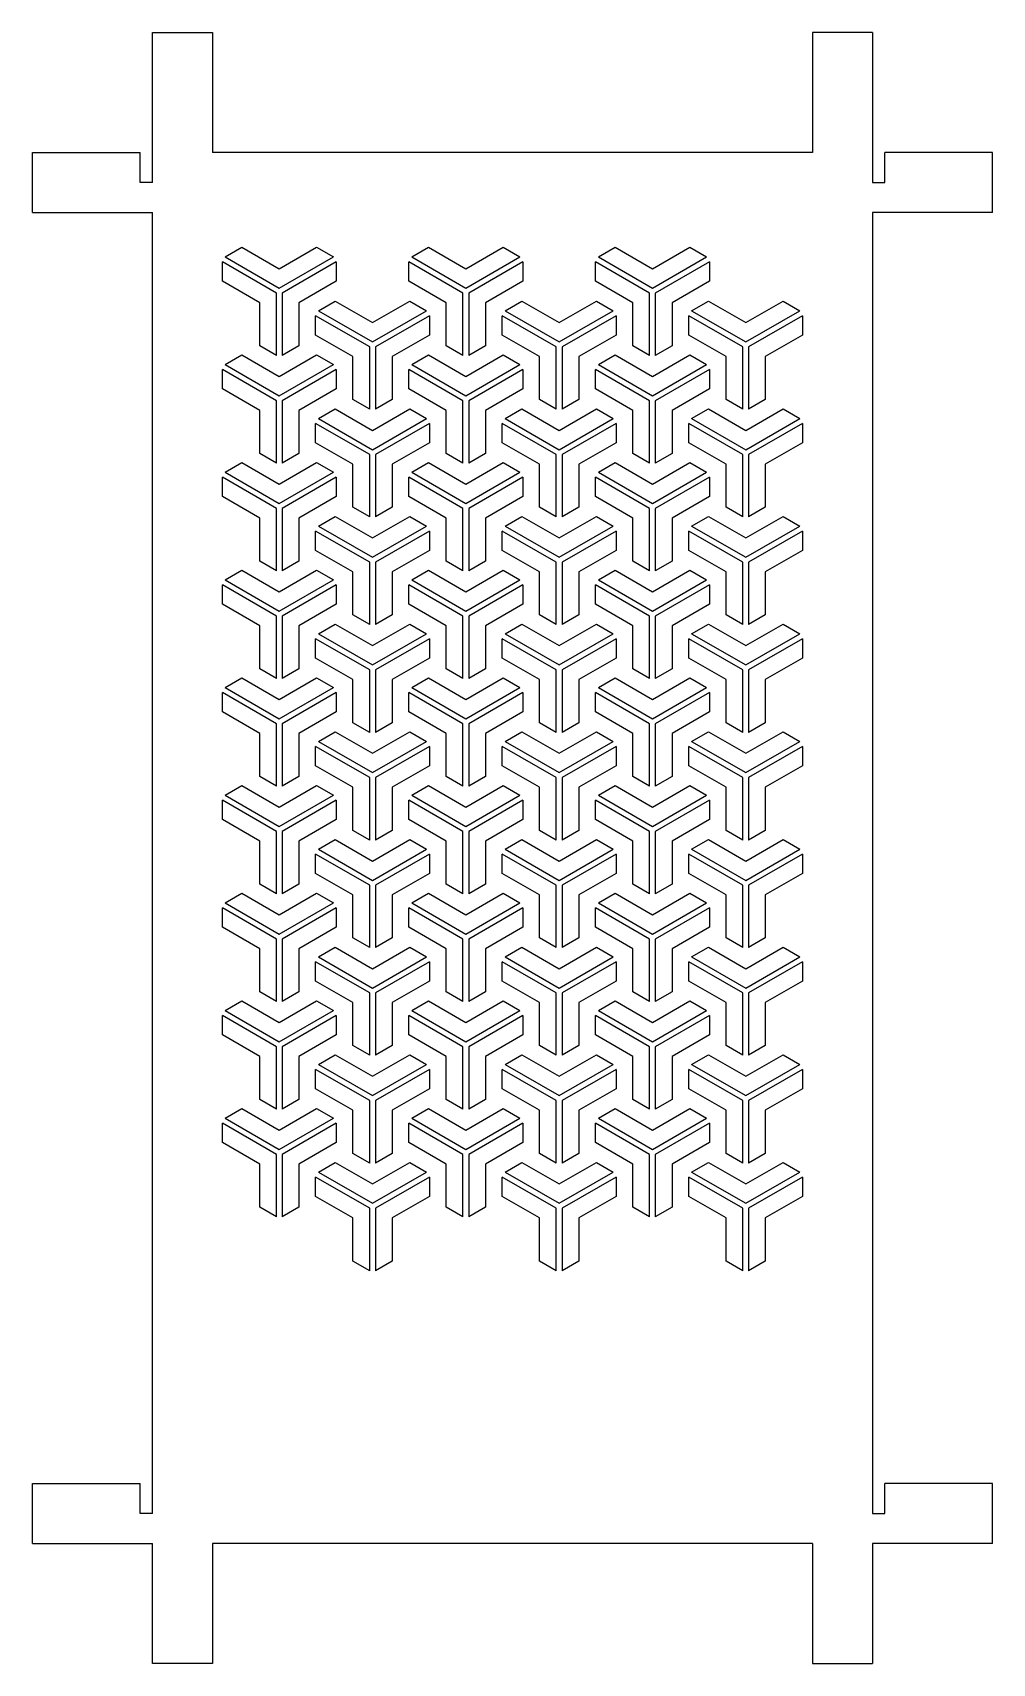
# Model space of a CAD drawing. Header units: millimetres. Extents: x -63 to 63, y -107 to 107.
import ezdxf

# ---------------------------------------------------------------- set-up
doc = ezdxf.new("R2010")
doc.units = ezdxf.units.MM

msp = doc.modelspace()

# ---------------------------------------------------------------- linework, layer by layer
at = {"color": 7, "linetype": 'Continuous', "lineweight": 25}
for p, q in [((-47.25, 107.1), (-39.38, 107.1)), ((-47.25, 87.41), (-47.25, 107.1)), ((-39.38, 107.1), (-39.38, 91.35)), ((47.25, 107.1), (39.38, 107.1)), ((39.38, 107.1), (39.38, 91.35)), ((47.25, 107.1), (47.25, 87.41)), ((-63, 91.35), (-48.9, 91.35)), ((-63, 83.47), (-63, 91.35)), ((-48.9, 87.41), (-48.9, 91.35)), ((39.38, 91.35), (-39.38, 91.35)), ((63, 91.35), (48.9, 91.35)), ((48.9, 87.41), (48.9, 91.35)), ((63, 83.47), (63, 91.35)), ((-47.25, 87.41), (-48.9, 87.41)), ((47.25, 87.41), (48.9, 87.41)), ((-63, 83.47), (-47.25, 83.47)), ((-47.25, -87.41), (-47.25, 83.47)), ((47.25, 83.47), (47.25, -87.41)), ((63, 83.47), (47.25, 83.47)), ((-37.72, 77.64), (-35.52, 78.91)), ((-37.72, 77.64), (-30.62, 73.54)), ((-35.52, 78.91), (-30.62, 76.08)), ((-30.62, 76.08), (-25.72, 78.91)), ((-30.62, 73.54), (-23.52, 77.64)), ((-25.72, 78.91), (-23.52, 77.64)), ((-13.22, 77.64), (-11.02, 78.91)), ((-13.22, 77.64), (-6.12, 73.54)), ((-11.02, 78.91), (-6.12, 76.08)), ((-6.12, 76.08), (-1.22, 78.91)), ((-6.12, 73.54), (0.98, 77.64)), ((-1.22, 78.91), (0.98, 77.64)), ((11.27, 77.64), (13.47, 78.91)), ((11.27, 77.64), (18.37, 73.54)), ((13.47, 78.91), (18.37, 76.08)), ((18.37, 76.08), (23.27, 78.91)), ((18.37, 73.54), (25.47, 77.64)), ((23.27, 78.91), (25.47, 77.64)), ((-38.09, 74.45), (-38.09, 76.99)), ((-30.99, 72.89), (-38.09, 76.99)), ((-23.15, 76.99), (-30.25, 72.89)), ((-23.15, 76.99), (-23.15, 74.45)), ((-13.6, 74.45), (-13.6, 76.99)), ((-6.5, 72.89), (-13.6, 76.99)), ((1.35, 76.99), (-5.75, 72.89)), ((1.35, 76.99), (1.35, 74.45)), ((10.9, 74.45), (10.9, 76.99)), ((18, 72.89), (10.9, 76.99)), ((25.85, 76.99), (18.75, 72.89)), ((25.85, 76.99), (25.85, 74.45)), ((-33.19, 71.62), (-38.09, 74.45)), ((-30.99, 64.69), (-30.99, 72.89)), ((-30.25, 72.89), (-30.25, 64.69)), ((-23.15, 74.45), (-28.05, 71.62)), ((-8.7, 71.62), (-13.6, 74.45)), ((-6.5, 64.69), (-6.5, 72.89)), ((-5.75, 72.89), (-5.75, 64.69)), ((1.35, 74.45), (-3.55, 71.62)), ((15.8, 71.62), (10.9, 74.45)), ((18, 64.69), (18, 72.89)), ((18.75, 72.89), (18.75, 64.69)), ((25.85, 74.45), (20.95, 71.62)), ((-33.19, 65.96), (-33.19, 71.62)), ((-28.05, 71.62), (-28.05, 65.96)), ((-25.47, 70.56), (-23.27, 71.83)), ((-23.27, 71.83), (-18.37, 69.01)), ((-18.37, 69.01), (-13.47, 71.83)), ((-13.47, 71.83), (-11.27, 70.56)), ((-8.7, 65.96), (-8.7, 71.62)), ((-3.55, 71.62), (-3.55, 65.96)), ((-0.98, 70.56), (1.22, 71.83)), ((1.22, 71.83), (6.12, 69.01)), ((6.12, 69.01), (11.02, 71.83)), ((11.02, 71.83), (13.22, 70.56)), ((15.8, 65.96), (15.8, 71.62)), ((20.95, 71.62), (20.95, 65.96)), ((23.52, 70.56), (25.72, 71.83)), ((25.72, 71.83), (30.62, 69.01)), ((30.62, 69.01), (35.52, 71.83)), ((35.52, 71.83), (37.72, 70.56)), ((-25.85, 67.38), (-25.85, 69.92)), ((-18.75, 65.82), (-25.85, 69.92)), ((-25.47, 70.56), (-18.37, 66.47)), ((-18.37, 66.47), (-11.27, 70.56)), ((-10.9, 69.92), (-18, 65.82)), ((-10.9, 69.92), (-10.9, 67.38)), ((-1.35, 67.38), (-1.35, 69.92)), ((5.75, 65.82), (-1.35, 69.92)), ((-0.98, 70.56), (6.12, 66.47)), ((6.12, 66.47), (13.22, 70.56)), ((13.6, 69.92), (6.5, 65.82)), ((13.6, 69.92), (13.6, 67.38)), ((23.15, 67.38), (23.15, 69.92)), ((30.25, 65.82), (23.15, 69.92)), ((23.52, 70.56), (30.62, 66.47)), ((30.62, 66.47), (37.72, 70.56)), ((38.09, 69.92), (30.99, 65.82)), ((38.09, 69.92), (38.09, 67.38)), ((-20.95, 64.55), (-25.85, 67.38)), ((-10.9, 67.38), (-15.8, 64.55)), ((3.55, 64.55), (-1.35, 67.38)), ((13.6, 67.38), (8.7, 64.55)), ((28.05, 64.55), (23.15, 67.38)), ((38.09, 67.38), (33.19, 64.55)), ((-37.72, 63.49), (-35.52, 64.76)), ((-35.52, 64.76), (-30.62, 61.93)), ((-30.99, 64.69), (-33.19, 65.96)), ((-30.62, 61.93), (-25.72, 64.76)), ((-28.05, 65.96), (-30.25, 64.69)), ((-25.72, 64.76), (-23.52, 63.49)), ((-20.95, 58.89), (-20.95, 64.55)), ((-18.75, 57.62), (-18.75, 65.82)), ((-18, 65.82), (-18, 57.62)), ((-15.8, 64.55), (-15.8, 58.89)), ((-13.22, 63.49), (-11.02, 64.76)), ((-11.02, 64.76), (-6.12, 61.93)), ((-6.5, 64.69), (-8.7, 65.96)), ((-6.12, 61.93), (-1.22, 64.76)), ((-3.55, 65.96), (-5.75, 64.69)), ((-1.22, 64.76), (0.98, 63.49)), ((3.55, 58.89), (3.55, 64.55)), ((5.75, 57.62), (5.75, 65.82)), ((6.5, 65.82), (6.5, 57.62)), ((8.7, 64.55), (8.7, 58.89)), ((11.27, 63.49), (13.47, 64.76)), ((13.47, 64.76), (18.37, 61.93)), ((18, 64.69), (15.8, 65.96)), ((18.37, 61.93), (23.27, 64.76)), ((20.95, 65.96), (18.75, 64.69)), ((23.27, 64.76), (25.47, 63.49)), ((28.05, 58.89), (28.05, 64.55)), ((30.25, 57.62), (30.25, 65.82)), ((30.99, 65.82), (30.99, 57.62)), ((33.19, 64.55), (33.19, 58.89)), ((-38.09, 60.31), (-38.09, 62.85)), ((-30.99, 58.75), (-38.09, 62.85)), ((-37.72, 63.49), (-30.62, 59.39)), ((-30.62, 59.39), (-23.52, 63.49)), ((-23.15, 62.85), (-30.25, 58.75)), ((-23.15, 62.85), (-23.15, 60.31)), ((-13.6, 60.31), (-13.6, 62.85)), ((-6.5, 58.75), (-13.6, 62.85)), ((-13.22, 63.49), (-6.12, 59.39)), ((-6.12, 59.39), (0.98, 63.49)), ((1.35, 62.85), (-5.75, 58.75)), ((1.35, 62.85), (1.35, 60.31)), ((10.9, 60.31), (10.9, 62.85)), ((18, 58.75), (10.9, 62.85)), ((11.27, 63.49), (18.37, 59.39)), ((18.37, 59.39), (25.47, 63.49)), ((25.85, 62.85), (18.75, 58.75)), ((25.85, 62.85), (25.85, 60.31)), ((-33.19, 57.48), (-38.09, 60.31)), ((-23.15, 60.31), (-28.05, 57.48)), ((-8.7, 57.48), (-13.6, 60.31)), ((1.35, 60.31), (-3.55, 57.48)), ((15.8, 57.48), (10.9, 60.31)), ((25.85, 60.31), (20.95, 57.48)), ((-30.99, 50.55), (-30.99, 58.75)), ((-30.25, 58.75), (-30.25, 50.55)), ((-18.75, 57.62), (-20.95, 58.89)), ((-15.8, 58.89), (-18, 57.62)), ((-6.5, 50.55), (-6.5, 58.75)), ((-5.75, 58.75), (-5.75, 50.55)), ((5.75, 57.62), (3.55, 58.89)), ((8.7, 58.89), (6.5, 57.62)), ((18, 50.55), (18, 58.75)), ((18.75, 58.75), (18.75, 50.55)), ((30.25, 57.62), (28.05, 58.89)), ((33.19, 58.89), (30.99, 57.62)), ((-33.19, 51.82), (-33.19, 57.48)), ((-28.05, 57.48), (-28.05, 51.82)), ((-25.85, 53.23), (-25.85, 55.77)), ((-18.75, 51.68), (-25.85, 55.77)), ((-25.47, 56.42), (-23.27, 57.69)), ((-25.47, 56.42), (-18.37, 52.32)), ((-23.27, 57.69), (-18.37, 54.86)), ((-18.37, 54.86), (-13.47, 57.69)), ((-18.37, 52.32), (-11.27, 56.42)), ((-10.9, 55.77), (-18, 51.68)), ((-13.47, 57.69), (-11.27, 56.42)), ((-10.9, 55.77), (-10.9, 53.23)), ((-8.7, 51.82), (-8.7, 57.48)), ((-3.55, 57.48), (-3.55, 51.82)), ((-1.35, 53.23), (-1.35, 55.77)), ((5.75, 51.68), (-1.35, 55.77)), ((-0.98, 56.42), (1.22, 57.69)), ((-0.98, 56.42), (6.12, 52.32)), ((1.22, 57.69), (6.12, 54.86)), ((6.12, 54.86), (11.02, 57.69)), ((6.12, 52.32), (13.22, 56.42)), ((13.6, 55.77), (6.5, 51.68)), ((11.02, 57.69), (13.22, 56.42)), ((13.6, 55.77), (13.6, 53.23)), ((15.8, 51.82), (15.8, 57.48)), ((20.95, 57.48), (20.95, 51.82)), ((23.15, 53.23), (23.15, 55.77)), ((30.25, 51.68), (23.15, 55.77)), ((23.52, 56.42), (25.72, 57.69)), ((23.52, 56.42), (30.62, 52.32)), ((25.72, 57.69), (30.62, 54.86)), ((30.62, 54.86), (35.52, 57.69)), ((30.62, 52.32), (37.72, 56.42)), ((38.09, 55.77), (30.99, 51.68)), ((35.52, 57.69), (37.72, 56.42)), ((38.09, 55.77), (38.09, 53.23)), ((-30.99, 50.55), (-33.19, 51.82)), ((-28.05, 51.82), (-30.25, 50.55)), ((-20.95, 50.41), (-25.85, 53.23)), ((-18.75, 43.48), (-18.75, 51.68)), ((-18, 51.68), (-18, 43.48)), ((-10.9, 53.23), (-15.8, 50.41)), ((-6.5, 50.55), (-8.7, 51.82)), ((-3.55, 51.82), (-5.75, 50.55)), ((3.55, 50.41), (-1.35, 53.23)), ((5.75, 43.48), (5.75, 51.68)), ((6.5, 51.68), (6.5, 43.48)), ((13.6, 53.23), (8.7, 50.41)), ((18, 50.55), (15.8, 51.82)), ((20.95, 51.82), (18.75, 50.55)), ((28.05, 50.41), (23.15, 53.23)), ((30.25, 43.48), (30.25, 51.68)), ((30.99, 51.68), (30.99, 43.48)), ((38.09, 53.23), (33.19, 50.41)), ((-37.72, 49.35), (-35.52, 50.62)), ((-37.72, 49.35), (-30.62, 45.25)), ((-35.52, 50.62), (-30.62, 47.79)), ((-30.62, 47.79), (-25.72, 50.62)), ((-30.62, 45.25), (-23.52, 49.35)), ((-25.72, 50.62), (-23.52, 49.35)), ((-20.95, 44.75), (-20.95, 50.41)), ((-15.8, 50.41), (-15.8, 44.75)), ((-13.22, 49.35), (-11.02, 50.62)), ((-13.22, 49.35), (-6.12, 45.25)), ((-11.02, 50.62), (-6.12, 47.79)), ((-6.12, 47.79), (-1.22, 50.62)), ((-6.12, 45.25), (0.98, 49.35)), ((-1.22, 50.62), (0.98, 49.35)), ((3.55, 44.75), (3.55, 50.41)), ((8.7, 50.41), (8.7, 44.75)), ((11.27, 49.35), (13.47, 50.62)), ((11.27, 49.35), (18.37, 45.25)), ((13.47, 50.62), (18.37, 47.79)), ((18.37, 47.79), (23.27, 50.62)), ((18.37, 45.25), (25.47, 49.35)), ((23.27, 50.62), (25.47, 49.35)), ((28.05, 44.75), (28.05, 50.41)), ((33.19, 50.41), (33.19, 44.75)), ((-38.09, 46.16), (-38.09, 48.7)), ((-30.99, 44.6), (-38.09, 48.7)), ((-23.15, 48.7), (-30.25, 44.6)), ((-23.15, 48.7), (-23.15, 46.16)), ((-13.6, 46.16), (-13.6, 48.7)), ((-6.5, 44.6), (-13.6, 48.7)), ((1.35, 48.7), (-5.75, 44.6)), ((1.35, 48.7), (1.35, 46.16)), ((10.9, 46.16), (10.9, 48.7)), ((18, 44.6), (10.9, 48.7)), ((25.85, 48.7), (18.75, 44.6)), ((25.85, 48.7), (25.85, 46.16)), ((-33.19, 43.33), (-38.09, 46.16)), ((-23.15, 46.16), (-28.05, 43.33)), ((-8.7, 43.33), (-13.6, 46.16)), ((1.35, 46.16), (-3.55, 43.33)), ((15.8, 43.33), (10.9, 46.16)), ((25.85, 46.16), (20.95, 43.33)), ((-33.19, 37.68), (-33.19, 43.33)), ((-30.99, 36.41), (-30.99, 44.6)), ((-30.25, 44.6), (-30.25, 36.41)), ((-28.05, 43.33), (-28.05, 37.68)), ((-25.47, 42.28), (-23.27, 43.55)), ((-23.27, 43.55), (-18.37, 40.72)), ((-18.75, 43.48), (-20.95, 44.75)), ((-18.37, 40.72), (-13.47, 43.55)), ((-15.8, 44.75), (-18, 43.48)), ((-13.47, 43.55), (-11.27, 42.28)), ((-8.7, 37.68), (-8.7, 43.33)), ((-6.5, 36.41), (-6.5, 44.6)), ((-5.75, 44.6), (-5.75, 36.41)), ((-3.55, 43.33), (-3.55, 37.68)), ((-0.98, 42.28), (1.22, 43.55)), ((1.22, 43.55), (6.12, 40.72)), ((5.75, 43.48), (3.55, 44.75)), ((6.12, 40.72), (11.02, 43.55)), ((8.7, 44.75), (6.5, 43.48)), ((11.02, 43.55), (13.22, 42.28)), ((15.8, 37.68), (15.8, 43.33)), ((18, 36.41), (18, 44.6)), ((18.75, 44.6), (18.75, 36.41)), ((20.95, 43.33), (20.95, 37.68)), ((23.52, 42.28), (25.72, 43.55)), ((25.72, 43.55), (30.62, 40.72)), ((30.25, 43.48), (28.05, 44.75)), ((30.62, 40.72), (35.52, 43.55)), ((33.19, 44.75), (30.99, 43.48)), ((35.52, 43.55), (37.72, 42.28)), ((-25.85, 39.09), (-25.85, 41.63)), ((-18.75, 37.53), (-25.85, 41.63)), ((-25.47, 42.28), (-18.37, 38.18)), ((-18.37, 38.18), (-11.27, 42.28)), ((-10.9, 41.63), (-18, 37.53)), ((-10.9, 41.63), (-10.9, 39.09)), ((-1.35, 39.09), (-1.35, 41.63)), ((5.75, 37.53), (-1.35, 41.63)), ((-0.98, 42.28), (6.12, 38.18)), ((6.12, 38.18), (13.22, 42.28)), ((13.6, 41.63), (6.5, 37.53)), ((13.6, 41.63), (13.6, 39.09)), ((23.15, 39.09), (23.15, 41.63)), ((30.25, 37.53), (23.15, 41.63)), ((23.52, 42.28), (30.62, 38.18)), ((30.62, 38.18), (37.72, 42.28)), ((38.09, 41.63), (30.99, 37.53)), ((38.09, 41.63), (38.09, 39.09)), ((-20.95, 36.26), (-25.85, 39.09)), ((-10.9, 39.09), (-15.8, 36.26)), ((3.55, 36.26), (-1.35, 39.09)), ((13.6, 39.09), (8.7, 36.26)), ((28.05, 36.26), (23.15, 39.09)), ((38.09, 39.09), (33.19, 36.26)), ((-37.72, 35.21), (-35.52, 36.48)), ((-35.52, 36.48), (-30.62, 33.65)), ((-30.99, 36.41), (-33.19, 37.68)), ((-30.62, 33.65), (-25.72, 36.48)), ((-28.05, 37.68), (-30.25, 36.41)), ((-25.72, 36.48), (-23.52, 35.21)), ((-18.75, 29.34), (-18.75, 37.53)), ((-18, 37.53), (-18, 29.34)), ((-13.22, 35.21), (-11.02, 36.48)), ((-11.02, 36.48), (-6.12, 33.65)), ((-6.5, 36.41), (-8.7, 37.68)), ((-6.12, 33.65), (-1.22, 36.48)), ((-3.55, 37.68), (-5.75, 36.41)), ((-1.22, 36.48), (0.98, 35.21)), ((5.75, 29.34), (5.75, 37.53)), ((6.5, 37.53), (6.5, 29.34)), ((11.27, 35.21), (13.47, 36.48)), ((13.47, 36.48), (18.37, 33.65)), ((18, 36.41), (15.8, 37.68)), ((18.37, 33.65), (23.27, 36.48)), ((20.95, 37.68), (18.75, 36.41)), ((23.27, 36.48), (25.47, 35.21)), ((30.25, 29.34), (30.25, 37.53)), ((30.99, 37.53), (30.99, 29.34)), ((-38.09, 32.02), (-38.09, 34.56)), ((-30.99, 30.46), (-38.09, 34.56)), ((-37.72, 35.21), (-30.62, 31.11)), ((-30.62, 31.11), (-23.52, 35.21)), ((-23.15, 34.56), (-30.25, 30.46)), ((-23.15, 34.56), (-23.15, 32.02)), ((-20.95, 30.61), (-20.95, 36.26)), ((-15.8, 36.26), (-15.8, 30.61)), ((-13.6, 32.02), (-13.6, 34.56)), ((-6.5, 30.46), (-13.6, 34.56)), ((-13.22, 35.21), (-6.12, 31.11)), ((-6.12, 31.11), (0.98, 35.21)), ((1.35, 34.56), (-5.75, 30.46)), ((1.35, 34.56), (1.35, 32.02)), ((3.55, 30.61), (3.55, 36.26)), ((8.7, 36.26), (8.7, 30.61)), ((10.9, 32.02), (10.9, 34.56)), ((18, 30.46), (10.9, 34.56)), ((11.27, 35.21), (18.37, 31.11)), ((18.37, 31.11), (25.47, 35.21)), ((25.85, 34.56), (18.75, 30.46)), ((25.85, 34.56), (25.85, 32.02)), ((28.05, 30.61), (28.05, 36.26)), ((33.19, 36.26), (33.19, 30.61)), ((-33.19, 29.19), (-38.09, 32.02)), ((-30.99, 22.26), (-30.99, 30.46)), ((-30.25, 30.46), (-30.25, 22.26)), ((-23.15, 32.02), (-28.05, 29.19)), ((-18.75, 29.34), (-20.95, 30.61)), ((-15.8, 30.61), (-18, 29.34)), ((-8.7, 29.19), (-13.6, 32.02)), ((-6.5, 22.26), (-6.5, 30.46)), ((-5.75, 30.46), (-5.75, 22.26)), ((1.35, 32.02), (-3.55, 29.19)), ((5.75, 29.34), (3.55, 30.61)), ((8.7, 30.61), (6.5, 29.34)), ((15.8, 29.19), (10.9, 32.02)), ((18, 22.26), (18, 30.46)), ((18.75, 30.46), (18.75, 22.26)), ((25.85, 32.02), (20.95, 29.19)), ((30.25, 29.34), (28.05, 30.61)), ((33.19, 30.61), (30.99, 29.34)), ((-33.19, 23.53), (-33.19, 29.19)), ((-28.05, 29.19), (-28.05, 23.53)), ((-25.47, 28.14), (-23.27, 29.41)), ((-25.47, 28.14), (-18.37, 24.04)), ((-23.27, 29.41), (-18.37, 26.58)), ((-18.37, 26.58), (-13.47, 29.41)), ((-18.37, 24.04), (-11.27, 28.14)), ((-13.47, 29.41), (-11.27, 28.14)), ((-8.7, 23.53), (-8.7, 29.19)), ((-3.55, 29.19), (-3.55, 23.53)), ((-0.98, 28.14), (1.22, 29.41)), ((-0.98, 28.14), (6.12, 24.04)), ((1.22, 29.41), (6.12, 26.58)), ((6.12, 26.58), (11.02, 29.41)), ((6.12, 24.04), (13.22, 28.14)), ((11.02, 29.41), (13.22, 28.14)), ((15.8, 23.53), (15.8, 29.19)), ((20.95, 29.19), (20.95, 23.53)), ((23.52, 28.14), (25.72, 29.41)), ((23.52, 28.14), (30.62, 24.04)), ((25.72, 29.41), (30.62, 26.58)), ((30.62, 26.58), (35.52, 29.41)), ((30.62, 24.04), (37.72, 28.14)), ((35.52, 29.41), (37.72, 28.14)), ((-25.85, 24.95), (-25.85, 27.49)), ((-18.75, 23.39), (-25.85, 27.49)), ((-10.9, 27.49), (-18, 23.39)), ((-10.9, 27.49), (-10.9, 24.95)), ((-1.35, 24.95), (-1.35, 27.49)), ((5.75, 23.39), (-1.35, 27.49)), ((13.6, 27.49), (6.5, 23.39)), ((13.6, 27.49), (13.6, 24.95)), ((23.15, 24.95), (23.15, 27.49)), ((30.25, 23.39), (23.15, 27.49)), ((38.09, 27.49), (30.99, 23.39)), ((38.09, 27.49), (38.09, 24.95)), ((-20.95, 22.12), (-25.85, 24.95)), ((-10.9, 24.95), (-15.8, 22.12)), ((3.55, 22.12), (-1.35, 24.95)), ((13.6, 24.95), (8.7, 22.12)), ((28.05, 22.12), (23.15, 24.95)), ((38.09, 24.95), (33.19, 22.12)), ((-37.72, 21.07), (-35.52, 22.34)), ((-35.52, 22.34), (-30.62, 19.51)), ((-30.99, 22.26), (-33.19, 23.53)), ((-30.62, 19.51), (-25.72, 22.34)), ((-28.05, 23.53), (-30.25, 22.26)), ((-25.72, 22.34), (-23.52, 21.07)), ((-20.95, 16.46), (-20.95, 22.12)), ((-18.75, 15.19), (-18.75, 23.39)), ((-18, 23.39), (-18, 15.19)), ((-15.8, 22.12), (-15.8, 16.46)), ((-13.22, 21.07), (-11.02, 22.34)), ((-11.02, 22.34), (-6.12, 19.51)), ((-6.5, 22.26), (-8.7, 23.53)), ((-6.12, 19.51), (-1.22, 22.34)), ((-3.55, 23.53), (-5.75, 22.26)), ((-1.22, 22.34), (0.98, 21.07)), ((3.55, 16.46), (3.55, 22.12)), ((5.75, 15.19), (5.75, 23.39)), ((6.5, 23.39), (6.5, 15.19)), ((8.7, 22.12), (8.7, 16.46)), ((11.27, 21.07), (13.47, 22.34)), ((13.47, 22.34), (18.37, 19.51)), ((18, 22.26), (15.8, 23.53)), ((18.37, 19.51), (23.27, 22.34)), ((20.95, 23.53), (18.75, 22.26)), ((23.27, 22.34), (25.47, 21.07)), ((28.05, 16.46), (28.05, 22.12)), ((30.25, 15.19), (30.25, 23.39)), ((30.99, 23.39), (30.99, 15.19)), ((33.19, 22.12), (33.19, 16.46)), ((-38.09, 17.88), (-38.09, 20.42)), ((-30.99, 16.32), (-38.09, 20.42)), ((-37.72, 21.07), (-30.62, 16.97)), ((-30.62, 16.97), (-23.52, 21.07)), ((-23.15, 20.42), (-30.25, 16.32)), ((-23.15, 20.42), (-23.15, 17.88)), ((-13.6, 17.88), (-13.6, 20.42)), ((-6.5, 16.32), (-13.6, 20.42)), ((-13.22, 21.07), (-6.12, 16.97)), ((-6.12, 16.97), (0.98, 21.07)), ((1.35, 20.42), (-5.75, 16.32)), ((1.35, 20.42), (1.35, 17.88)), ((10.9, 17.88), (10.9, 20.42)), ((18, 16.32), (10.9, 20.42)), ((11.27, 21.07), (18.37, 16.97)), ((18.37, 16.97), (25.47, 21.07)), ((25.85, 20.42), (18.75, 16.32)), ((25.85, 20.42), (25.85, 17.88)), ((-33.19, 15.05), (-38.09, 17.88)), ((-23.15, 17.88), (-28.05, 15.05)), ((-8.7, 15.05), (-13.6, 17.88)), ((1.35, 17.88), (-3.55, 15.05)), ((15.8, 15.05), (10.9, 17.88)), ((25.85, 17.88), (20.95, 15.05)), ((-33.19, 9.39), (-33.19, 15.05)), ((-30.99, 8.12), (-30.99, 16.32)), ((-30.25, 16.32), (-30.25, 8.12)), ((-28.05, 15.05), (-28.05, 9.39)), ((-25.47, 14), (-23.27, 15.27)), ((-23.27, 15.27), (-18.37, 12.44)), ((-18.75, 15.19), (-20.95, 16.46)), ((-18.37, 12.44), (-13.47, 15.27)), ((-15.8, 16.46), (-18, 15.19)), ((-13.47, 15.27), (-11.27, 14)), ((-8.7, 9.39), (-8.7, 15.05)), ((-6.5, 8.12), (-6.5, 16.32)), ((-5.75, 16.32), (-5.75, 8.12)), ((-3.55, 15.05), (-3.55, 9.39)), ((-0.98, 14), (1.22, 15.27)), ((1.22, 15.27), (6.12, 12.44)), ((5.75, 15.19), (3.55, 16.46)), ((6.12, 12.44), (11.02, 15.27)), ((8.7, 16.46), (6.5, 15.19)), ((11.02, 15.27), (13.22, 14)), ((15.8, 9.39), (15.8, 15.05)), ((18, 8.12), (18, 16.32)), ((18.75, 16.32), (18.75, 8.12)), ((20.95, 15.05), (20.95, 9.39)), ((23.52, 14), (25.72, 15.27)), ((25.72, 15.27), (30.62, 12.44)), ((30.25, 15.19), (28.05, 16.46)), ((30.62, 12.44), (35.52, 15.27)), ((33.19, 16.46), (30.99, 15.19)), ((35.52, 15.27), (37.72, 14)), ((-25.85, 10.81), (-25.85, 13.35)), ((-18.75, 9.25), (-25.85, 13.35)), ((-25.47, 14), (-18.37, 9.9)), ((-18.37, 9.9), (-11.27, 14)), ((-10.9, 13.35), (-18, 9.25)), ((-10.9, 13.35), (-10.9, 10.81)), ((-1.35, 10.81), (-1.35, 13.35)), ((5.75, 9.25), (-1.35, 13.35)), ((-0.98, 14), (6.12, 9.9)), ((6.12, 9.9), (13.22, 14)), ((13.6, 13.35), (6.5, 9.25)), ((13.6, 13.35), (13.6, 10.81)), ((23.15, 10.81), (23.15, 13.35)), ((30.25, 9.25), (23.15, 13.35)), ((23.52, 14), (30.62, 9.9)), ((30.62, 9.9), (37.72, 14)), ((38.09, 13.35), (30.99, 9.25)), ((38.09, 13.35), (38.09, 10.81)), ((-20.95, 7.98), (-25.85, 10.81)), ((-10.9, 10.81), (-15.8, 7.98)), ((3.55, 7.98), (-1.35, 10.81)), ((13.6, 10.81), (8.7, 7.98)), ((28.05, 7.98), (23.15, 10.81)), ((38.09, 10.81), (33.19, 7.98)), ((-30.99, 8.12), (-33.19, 9.39)), ((-28.05, 9.39), (-30.25, 8.12)), ((-18.75, 1.05), (-18.75, 9.25)), ((-18, 9.25), (-18, 1.05)), ((-6.5, 8.12), (-8.7, 9.39)), ((-3.55, 9.39), (-5.75, 8.12)), ((5.75, 1.05), (5.75, 9.25)), ((6.5, 9.25), (6.5, 1.05)), ((18, 8.12), (15.8, 9.39)), ((20.95, 9.39), (18.75, 8.12)), ((30.25, 1.05), (30.25, 9.25)), ((30.99, 9.25), (30.99, 1.05)), ((-37.72, 6.92), (-35.52, 8.19)), ((-37.72, 6.92), (-30.62, 2.83)), ((-35.52, 8.19), (-30.62, 5.37)), ((-30.62, 5.37), (-25.72, 8.19)), ((-30.62, 2.83), (-23.52, 6.92)), ((-25.72, 8.19), (-23.52, 6.92)), ((-20.95, 2.32), (-20.95, 7.98)), ((-15.8, 7.98), (-15.8, 2.32)), ((-13.22, 6.92), (-11.02, 8.19)), ((-13.22, 6.92), (-6.12, 2.83)), ((-11.02, 8.19), (-6.12, 5.37)), ((-6.12, 5.37), (-1.22, 8.19)), ((-6.12, 2.83), (0.98, 6.92)), ((-1.22, 8.19), (0.98, 6.92)), ((3.55, 2.32), (3.55, 7.98)), ((8.7, 7.98), (8.7, 2.32)), ((11.27, 6.92), (13.47, 8.19)), ((11.27, 6.92), (18.37, 2.83)), ((13.47, 8.19), (18.37, 5.37)), ((18.37, 5.37), (23.27, 8.19)), ((18.37, 2.83), (25.47, 6.92)), ((23.27, 8.19), (25.47, 6.92)), ((28.05, 2.32), (28.05, 7.98)), ((33.19, 7.98), (33.19, 2.32)), ((-38.09, 3.74), (-38.09, 6.28)), ((-30.99, 2.18), (-38.09, 6.28)), ((-23.15, 6.28), (-30.25, 2.18)), ((-23.15, 6.28), (-23.15, 3.74)), ((-13.6, 3.74), (-13.6, 6.28)), ((-6.5, 2.18), (-13.6, 6.28)), ((1.35, 6.28), (-5.75, 2.18)), ((1.35, 6.28), (1.35, 3.74)), ((10.9, 3.74), (10.9, 6.28)), ((18, 2.18), (10.9, 6.28)), ((25.85, 6.28), (18.75, 2.18)), ((25.85, 6.28), (25.85, 3.74)), ((-33.19, 0.91), (-38.09, 3.74)), ((-30.99, -6.02), (-30.99, 2.18)), ((-30.25, 2.18), (-30.25, -6.02)), ((-23.15, 3.74), (-28.05, 0.91)), ((-18.75, 1.05), (-20.95, 2.32)), ((-15.8, 2.32), (-18, 1.05)), ((-8.7, 0.91), (-13.6, 3.74)), ((-6.5, -6.02), (-6.5, 2.18)), ((-5.75, 2.18), (-5.75, -6.02)), ((1.35, 3.74), (-3.55, 0.91)), ((5.75, 1.05), (3.55, 2.32)), ((8.7, 2.32), (6.5, 1.05)), ((15.8, 0.91), (10.9, 3.74)), ((18, -6.02), (18, 2.18)), ((18.75, 2.18), (18.75, -6.02)), ((25.85, 3.74), (20.95, 0.91)), ((30.25, 1.05), (28.05, 2.32)), ((33.19, 2.32), (30.99, 1.05)), ((-33.19, -4.75), (-33.19, 0.91)), ((-28.05, 0.91), (-28.05, -4.75)), ((-25.47, -0.15), (-23.27, 1.12)), ((-23.27, 1.12), (-18.37, -1.71)), ((-18.37, -1.71), (-13.47, 1.12)), ((-13.47, 1.12), (-11.27, -0.15)), ((-8.7, -4.75), (-8.7, 0.91)), ((-3.55, 0.91), (-3.55, -4.75)), ((-0.98, -0.15), (1.22, 1.12)), ((1.22, 1.12), (6.12, -1.71)), ((6.12, -1.71), (11.02, 1.12)), ((11.02, 1.12), (13.22, -0.15)), ((15.8, -4.75), (15.8, 0.91)), ((20.95, 0.91), (20.95, -4.75)), ((23.52, -0.15), (25.72, 1.12)), ((25.72, 1.12), (30.62, -1.71)), ((30.62, -1.71), (35.52, 1.12)), ((35.52, 1.12), (37.72, -0.15)), ((-25.85, -3.34), (-25.85, -0.79)), ((-18.75, -4.89), (-25.85, -0.79)), ((-25.47, -0.15), (-18.37, -4.25)), ((-18.37, -4.25), (-11.27, -0.15)), ((-10.9, -0.79), (-18, -4.89)), ((-10.9, -0.79), (-10.9, -3.34)), ((-1.35, -3.34), (-1.35, -0.79)), ((5.75, -4.89), (-1.35, -0.79)), ((-0.98, -0.15), (6.12, -4.25)), ((6.12, -4.25), (13.22, -0.15)), ((13.6, -0.79), (6.5, -4.89)), ((13.6, -0.79), (13.6, -3.34)), ((23.15, -3.34), (23.15, -0.79)), ((30.25, -4.89), (23.15, -0.79)), ((23.52, -0.15), (30.62, -4.25)), ((30.62, -4.25), (37.72, -0.15)), ((38.09, -0.79), (30.99, -4.89)), ((38.09, -0.79), (38.09, -3.34)), ((-20.95, -6.16), (-25.85, -3.34)), ((-10.9, -3.34), (-15.8, -6.16)), ((3.55, -6.16), (-1.35, -3.34)), ((13.6, -3.34), (8.7, -6.16)), ((28.05, -6.16), (23.15, -3.34)), ((38.09, -3.34), (33.19, -6.16)), ((-37.72, -7.22), (-35.52, -5.95)), ((-35.52, -5.95), (-30.62, -8.78)), ((-30.99, -6.02), (-33.19, -4.75)), ((-30.62, -8.78), (-25.72, -5.95)), ((-28.05, -4.75), (-30.25, -6.02)), ((-25.72, -5.95), (-23.52, -7.22)), ((-20.95, -11.82), (-20.95, -6.16)), ((-18.75, -13.09), (-18.75, -4.89)), ((-18, -4.89), (-18, -13.09)), ((-15.8, -6.16), (-15.8, -11.82)), ((-13.22, -7.22), (-11.02, -5.95)), ((-11.02, -5.95), (-6.12, -8.78)), ((-6.5, -6.02), (-8.7, -4.75)), ((-6.12, -8.78), (-1.22, -5.95)), ((-3.55, -4.75), (-5.75, -6.02)), ((-1.22, -5.95), (0.98, -7.22)), ((3.55, -11.82), (3.55, -6.16)), ((5.75, -13.09), (5.75, -4.89)), ((6.5, -4.89), (6.5, -13.09)), ((8.7, -6.16), (8.7, -11.82)), ((11.27, -7.22), (13.47, -5.95)), ((13.47, -5.95), (18.37, -8.78)), ((18, -6.02), (15.8, -4.75)), ((18.37, -8.78), (23.27, -5.95)), ((20.95, -4.75), (18.75, -6.02)), ((23.27, -5.95), (25.47, -7.22)), ((28.05, -11.82), (28.05, -6.16)), ((30.25, -13.09), (30.25, -4.89)), ((30.99, -4.89), (30.99, -13.09)), ((33.19, -6.16), (33.19, -11.82)), ((-38.09, -10.41), (-38.09, -7.87)), ((-30.99, -11.97), (-38.09, -7.87)), ((-37.72, -7.22), (-30.62, -11.32)), ((-30.62, -11.32), (-23.52, -7.22)), ((-23.15, -7.87), (-30.25, -11.97)), ((-23.15, -7.87), (-23.15, -10.41)), ((-13.6, -10.41), (-13.6, -7.87)), ((-6.5, -11.97), (-13.6, -7.87)), ((-13.22, -7.22), (-6.12, -11.32)), ((-6.12, -11.32), (0.98, -7.22)), ((1.35, -7.87), (-5.75, -11.97)), ((1.35, -7.87), (1.35, -10.41)), ((10.9, -10.41), (10.9, -7.87)), ((18, -11.97), (10.9, -7.87)), ((11.27, -7.22), (18.37, -11.32)), ((18.37, -11.32), (25.47, -7.22)), ((25.85, -7.87), (18.75, -11.97)), ((25.85, -7.87), (25.85, -10.41)), ((-33.19, -13.24), (-38.09, -10.41)), ((-23.15, -10.41), (-28.05, -13.24)), ((-8.7, -13.24), (-13.6, -10.41)), ((1.35, -10.41), (-3.55, -13.24)), ((15.8, -13.24), (10.9, -10.41)), ((25.85, -10.41), (20.95, -13.24)), ((-30.99, -20.16), (-30.99, -11.97)), ((-30.25, -11.97), (-30.25, -20.16)), ((-18.75, -13.09), (-20.95, -11.82)), ((-15.8, -11.82), (-18, -13.09)), ((-6.5, -20.16), (-6.5, -11.97)), ((-5.75, -11.97), (-5.75, -20.16)), ((5.75, -13.09), (3.55, -11.82)), ((8.7, -11.82), (6.5, -13.09)), ((18, -20.16), (18, -11.97)), ((18.75, -11.97), (18.75, -20.16)), ((30.25, -13.09), (28.05, -11.82)), ((33.19, -11.82), (30.99, -13.09)), ((-33.19, -18.89), (-33.19, -13.24)), ((-28.05, -13.24), (-28.05, -18.89)), ((-25.85, -17.48), (-25.85, -14.94)), ((-18.75, -19.04), (-25.85, -14.94)), ((-25.47, -14.29), (-23.27, -13.02)), ((-25.47, -14.29), (-18.37, -18.39)), ((-23.27, -13.02), (-18.37, -15.85)), ((-18.37, -15.85), (-13.47, -13.02)), ((-18.37, -18.39), (-11.27, -14.29)), ((-10.9, -14.94), (-18, -19.04)), ((-13.47, -13.02), (-11.27, -14.29)), ((-10.9, -14.94), (-10.9, -17.48)), ((-8.7, -18.89), (-8.7, -13.24)), ((-3.55, -13.24), (-3.55, -18.89)), ((-1.35, -17.48), (-1.35, -14.94)), ((5.75, -19.04), (-1.35, -14.94)), ((-0.98, -14.29), (1.22, -13.02)), ((-0.98, -14.29), (6.12, -18.39)), ((1.22, -13.02), (6.12, -15.85)), ((6.12, -15.85), (11.02, -13.02)), ((6.12, -18.39), (13.22, -14.29)), ((13.6, -14.94), (6.5, -19.04)), ((11.02, -13.02), (13.22, -14.29)), ((13.6, -14.94), (13.6, -17.48)), ((15.8, -18.89), (15.8, -13.24)), ((20.95, -13.24), (20.95, -18.89)), ((23.15, -17.48), (23.15, -14.94)), ((30.25, -19.04), (23.15, -14.94)), ((23.52, -14.29), (25.72, -13.02)), ((23.52, -14.29), (30.62, -18.39)), ((25.72, -13.02), (30.62, -15.85)), ((30.62, -15.85), (35.52, -13.02)), ((30.62, -18.39), (37.72, -14.29)), ((38.09, -14.94), (30.99, -19.04)), ((35.52, -13.02), (37.72, -14.29)), ((38.09, -14.94), (38.09, -17.48)), ((-30.99, -20.16), (-33.19, -18.89)), ((-28.05, -18.89), (-30.25, -20.16)), ((-20.95, -20.31), (-25.85, -17.48)), ((-18.75, -27.23), (-18.75, -19.04)), ((-18, -19.04), (-18, -27.23)), ((-10.9, -17.48), (-15.8, -20.31)), ((-6.5, -20.16), (-8.7, -18.89)), ((-3.55, -18.89), (-5.75, -20.16)), ((3.55, -20.31), (-1.35, -17.48)), ((5.75, -27.23), (5.75, -19.04)), ((6.5, -19.04), (6.5, -27.23)), ((13.6, -17.48), (8.7, -20.31)), ((18, -20.16), (15.8, -18.89)), ((20.95, -18.89), (18.75, -20.16)), ((28.05, -20.31), (23.15, -17.48)), ((30.25, -27.23), (30.25, -19.04)), ((30.99, -19.04), (30.99, -27.23)), ((38.09, -17.48), (33.19, -20.31)), ((-37.72, -21.36), (-35.52, -20.09)), ((-37.72, -21.36), (-30.62, -25.46)), ((-35.52, -20.09), (-30.62, -22.92)), ((-30.62, -22.92), (-25.72, -20.09)), ((-30.62, -25.46), (-23.52, -21.36)), ((-25.72, -20.09), (-23.52, -21.36)), ((-20.95, -25.96), (-20.95, -20.31)), ((-15.8, -20.31), (-15.8, -25.96)), ((-13.22, -21.36), (-11.02, -20.09)), ((-13.22, -21.36), (-6.12, -25.46)), ((-11.02, -20.09), (-6.12, -22.92)), ((-6.12, -22.92), (-1.22, -20.09)), ((-6.12, -25.46), (0.98, -21.36)), ((-1.22, -20.09), (0.98, -21.36)), ((3.55, -25.96), (3.55, -20.31)), ((8.7, -20.31), (8.7, -25.96)), ((11.27, -21.36), (13.47, -20.09)), ((11.27, -21.36), (18.37, -25.46)), ((13.47, -20.09), (18.37, -22.92)), ((18.37, -22.92), (23.27, -20.09)), ((18.37, -25.46), (25.47, -21.36)), ((23.27, -20.09), (25.47, -21.36)), ((28.05, -25.96), (28.05, -20.31)), ((33.19, -20.31), (33.19, -25.96)), ((-38.09, -24.55), (-38.09, -22.01)), ((-30.99, -26.11), (-38.09, -22.01)), ((-23.15, -22.01), (-30.25, -26.11)), ((-23.15, -22.01), (-23.15, -24.55)), ((-13.6, -24.55), (-13.6, -22.01)), ((-6.5, -26.11), (-13.6, -22.01)), ((1.35, -22.01), (-5.75, -26.11)), ((1.35, -22.01), (1.35, -24.55)), ((10.9, -24.55), (10.9, -22.01)), ((18, -26.11), (10.9, -22.01)), ((25.85, -22.01), (18.75, -26.11)), ((25.85, -22.01), (25.85, -24.55)), ((-33.19, -27.38), (-38.09, -24.55)), ((-23.15, -24.55), (-28.05, -27.38)), ((-8.7, -27.38), (-13.6, -24.55)), ((1.35, -24.55), (-3.55, -27.38)), ((15.8, -27.38), (10.9, -24.55)), ((25.85, -24.55), (20.95, -27.38)), ((-33.19, -33.04), (-33.19, -27.38)), ((-30.99, -34.31), (-30.99, -26.11)), ((-30.25, -26.11), (-30.25, -34.31)), ((-28.05, -27.38), (-28.05, -33.04)), ((-25.47, -28.43), (-23.27, -27.16)), ((-23.27, -27.16), (-18.37, -29.99)), ((-18.75, -27.23), (-20.95, -25.96)), ((-18.37, -29.99), (-13.47, -27.16)), ((-15.8, -25.96), (-18, -27.23)), ((-13.47, -27.16), (-11.27, -28.43)), ((-8.7, -33.04), (-8.7, -27.38)), ((-6.5, -34.31), (-6.5, -26.11)), ((-5.75, -26.11), (-5.75, -34.31)), ((-3.55, -27.38), (-3.55, -33.04)), ((-0.98, -28.43), (1.22, -27.16)), ((1.22, -27.16), (6.12, -29.99)), ((5.75, -27.23), (3.55, -25.96)), ((6.12, -29.99), (11.02, -27.16)), ((8.7, -25.96), (6.5, -27.23)), ((11.02, -27.16), (13.22, -28.43)), ((15.8, -33.04), (15.8, -27.38)), ((18, -34.31), (18, -26.11)), ((18.75, -26.11), (18.75, -34.31)), ((20.95, -27.38), (20.95, -33.04)), ((23.52, -28.43), (25.72, -27.16)), ((25.72, -27.16), (30.62, -29.99)), ((30.25, -27.23), (28.05, -25.96)), ((30.62, -29.99), (35.52, -27.16)), ((33.19, -25.96), (30.99, -27.23)), ((35.52, -27.16), (37.72, -28.43)), ((-25.85, -31.62), (-25.85, -29.08)), ((-18.75, -33.18), (-25.85, -29.08)), ((-25.47, -28.43), (-18.37, -32.53)), ((-18.37, -32.53), (-11.27, -28.43)), ((-10.9, -29.08), (-18, -33.18)), ((-10.9, -29.08), (-10.9, -31.62)), ((-1.35, -31.62), (-1.35, -29.08)), ((5.75, -33.18), (-1.35, -29.08)), ((-0.98, -28.43), (6.12, -32.53)), ((6.12, -32.53), (13.22, -28.43)), ((13.6, -29.08), (6.5, -33.18)), ((13.6, -29.08), (13.6, -31.62)), ((23.15, -31.62), (23.15, -29.08)), ((30.25, -33.18), (23.15, -29.08)), ((23.52, -28.43), (30.62, -32.53)), ((30.62, -32.53), (37.72, -28.43)), ((38.09, -29.08), (30.99, -33.18)), ((38.09, -29.08), (38.09, -31.62)), ((-20.95, -34.45), (-25.85, -31.62)), ((-10.9, -31.62), (-15.8, -34.45)), ((3.55, -34.45), (-1.35, -31.62)), ((13.6, -31.62), (8.7, -34.45)), ((28.05, -34.45), (23.15, -31.62)), ((38.09, -31.62), (33.19, -34.45)), ((-37.72, -35.5), (-35.52, -34.23)), ((-35.52, -34.23), (-30.62, -37.06)), ((-30.99, -34.31), (-33.19, -33.04)), ((-30.62, -37.06), (-25.72, -34.23)), ((-28.05, -33.04), (-30.25, -34.31)), ((-25.72, -34.23), (-23.52, -35.5)), ((-18.75, -41.38), (-18.75, -33.18)), ((-18, -33.18), (-18, -41.38)), ((-13.22, -35.5), (-11.02, -34.23)), ((-11.02, -34.23), (-6.12, -37.06)), ((-6.5, -34.31), (-8.7, -33.04)), ((-6.12, -37.06), (-1.22, -34.23)), ((-3.55, -33.04), (-5.75, -34.31)), ((-1.22, -34.23), (0.98, -35.5)), ((5.75, -41.38), (5.75, -33.18)), ((6.5, -33.18), (6.5, -41.38)), ((11.27, -35.5), (13.47, -34.23)), ((13.47, -34.23), (18.37, -37.06)), ((18, -34.31), (15.8, -33.04)), ((18.37, -37.06), (23.27, -34.23)), ((20.95, -33.04), (18.75, -34.31)), ((23.27, -34.23), (25.47, -35.5)), ((30.25, -41.38), (30.25, -33.18)), ((30.99, -33.18), (30.99, -41.38)), ((-38.09, -38.69), (-38.09, -36.15)), ((-30.99, -40.25), (-38.09, -36.15)), ((-37.72, -35.5), (-30.62, -39.6)), ((-30.62, -39.6), (-23.52, -35.5)), ((-23.15, -36.15), (-30.25, -40.25)), ((-23.15, -36.15), (-23.15, -38.69)), ((-20.95, -40.11), (-20.95, -34.45)), ((-15.8, -34.45), (-15.8, -40.11)), ((-13.6, -38.69), (-13.6, -36.15)), ((-6.5, -40.25), (-13.6, -36.15)), ((-13.22, -35.5), (-6.12, -39.6)), ((-6.12, -39.6), (0.98, -35.5)), ((1.35, -36.15), (-5.75, -40.25)), ((1.35, -36.15), (1.35, -38.69)), ((3.55, -40.11), (3.55, -34.45)), ((8.7, -34.45), (8.7, -40.11)), ((10.9, -38.69), (10.9, -36.15)), ((18, -40.25), (10.9, -36.15)), ((11.27, -35.5), (18.37, -39.6)), ((18.37, -39.6), (25.47, -35.5)), ((25.85, -36.15), (18.75, -40.25)), ((25.85, -36.15), (25.85, -38.69)), ((28.05, -40.11), (28.05, -34.45)), ((33.19, -34.45), (33.19, -40.11)), ((-33.19, -41.52), (-38.09, -38.69)), ((-30.99, -48.45), (-30.99, -40.25)), ((-30.25, -40.25), (-30.25, -48.45)), ((-23.15, -38.69), (-28.05, -41.52)), ((-18.75, -41.38), (-20.95, -40.11)), ((-15.8, -40.11), (-18, -41.38)), ((-8.7, -41.52), (-13.6, -38.69)), ((-6.5, -48.45), (-6.5, -40.25)), ((-5.75, -40.25), (-5.75, -48.45)), ((1.35, -38.69), (-3.55, -41.52)), ((5.75, -41.38), (3.55, -40.11)), ((8.7, -40.11), (6.5, -41.38)), ((15.8, -41.52), (10.9, -38.69)), ((18, -48.45), (18, -40.25)), ((18.75, -40.25), (18.75, -48.45)), ((25.85, -38.69), (20.95, -41.52)), ((30.25, -41.38), (28.05, -40.11)), ((33.19, -40.11), (30.99, -41.38)), ((-33.19, -47.18), (-33.19, -41.52)), ((-28.05, -41.52), (-28.05, -47.18)), ((-25.47, -42.57), (-23.27, -41.3)), ((-25.47, -42.57), (-18.37, -46.67)), ((-23.27, -41.3), (-18.37, -44.13)), ((-18.37, -44.13), (-13.47, -41.3)), ((-18.37, -46.67), (-11.27, -42.57)), ((-13.47, -41.3), (-11.27, -42.57)), ((-8.7, -47.18), (-8.7, -41.52)), ((-3.55, -41.52), (-3.55, -47.18)), ((-0.98, -42.57), (1.22, -41.3)), ((-0.98, -42.57), (6.12, -46.67)), ((1.22, -41.3), (6.12, -44.13)), ((6.12, -44.13), (11.02, -41.3)), ((6.12, -46.67), (13.22, -42.57)), ((11.02, -41.3), (13.22, -42.57)), ((15.8, -47.18), (15.8, -41.52)), ((20.95, -41.52), (20.95, -47.18)), ((23.52, -42.57), (25.72, -41.3)), ((23.52, -42.57), (30.62, -46.67)), ((25.72, -41.3), (30.62, -44.13)), ((30.62, -44.13), (35.52, -41.3)), ((30.62, -46.67), (37.72, -42.57)), ((35.52, -41.3), (37.72, -42.57)), ((-25.85, -45.76), (-25.85, -43.22)), ((-18.75, -47.32), (-25.85, -43.22)), ((-10.9, -43.22), (-18, -47.32)), ((-10.9, -43.22), (-10.9, -45.76)), ((-1.35, -45.76), (-1.35, -43.22)), ((5.75, -47.32), (-1.35, -43.22)), ((13.6, -43.22), (6.5, -47.32)), ((13.6, -43.22), (13.6, -45.76)), ((23.15, -45.76), (23.15, -43.22)), ((30.25, -47.32), (23.15, -43.22)), ((38.09, -43.22), (30.99, -47.32)), ((38.09, -43.22), (38.09, -45.76)), ((-20.95, -48.59), (-25.85, -45.76)), ((-10.9, -45.76), (-15.8, -48.59)), ((3.55, -48.59), (-1.35, -45.76)), ((13.6, -45.76), (8.7, -48.59)), ((28.05, -48.59), (23.15, -45.76)), ((38.09, -45.76), (33.19, -48.59)), ((-30.99, -48.45), (-33.19, -47.18)), ((-28.05, -47.18), (-30.25, -48.45)), ((-20.95, -54.25), (-20.95, -48.59)), ((-18.75, -55.52), (-18.75, -47.32)), ((-18, -47.32), (-18, -55.52)), ((-15.8, -48.59), (-15.8, -54.25)), ((-6.5, -48.45), (-8.7, -47.18)), ((-3.55, -47.18), (-5.75, -48.45)), ((3.55, -54.25), (3.55, -48.59)), ((5.75, -55.52), (5.75, -47.32)), ((6.5, -47.32), (6.5, -55.52)), ((8.7, -48.59), (8.7, -54.25)), ((18, -48.45), (15.8, -47.18)), ((20.95, -47.18), (18.75, -48.45)), ((28.05, -54.25), (28.05, -48.59)), ((30.25, -55.52), (30.25, -47.32)), ((30.99, -47.32), (30.99, -55.52)), ((33.19, -48.59), (33.19, -54.25)), ((-18.75, -55.52), (-20.95, -54.25)), ((-15.8, -54.25), (-18, -55.52)), ((5.75, -55.52), (3.55, -54.25)), ((8.7, -54.25), (6.5, -55.52)), ((30.25, -55.52), (28.05, -54.25)), ((33.19, -54.25), (30.99, -55.52)), ((-63, -83.47), (-48.9, -83.47)), ((-63, -91.35), (-63, -83.47)), ((-48.9, -87.41), (-48.9, -83.47)), ((63, -83.47), (48.9, -83.47)), ((48.9, -87.41), (48.9, -83.47)), ((63, -91.35), (63, -83.47)), ((-47.25, -87.41), (-48.9, -87.41)), ((47.25, -87.41), (48.9, -87.41)), ((-63, -91.35), (-47.25, -91.35)), ((-47.25, -107.1), (-47.25, -91.35)), ((-39.38, -91.35), (-39.38, -107.1)), ((39.38, -91.35), (-39.38, -91.35)), ((39.38, -91.35), (39.38, -107.1)), ((47.25, -91.35), (47.25, -107.1)), ((63, -91.35), (47.25, -91.35)), ((-39.38, -107.1), (-47.25, -107.1)), ((39.38, -107.1), (47.25, -107.1))]:
    msp.add_line(p, q, dxfattribs=at)

doc.saveas('drawing.dxf')
